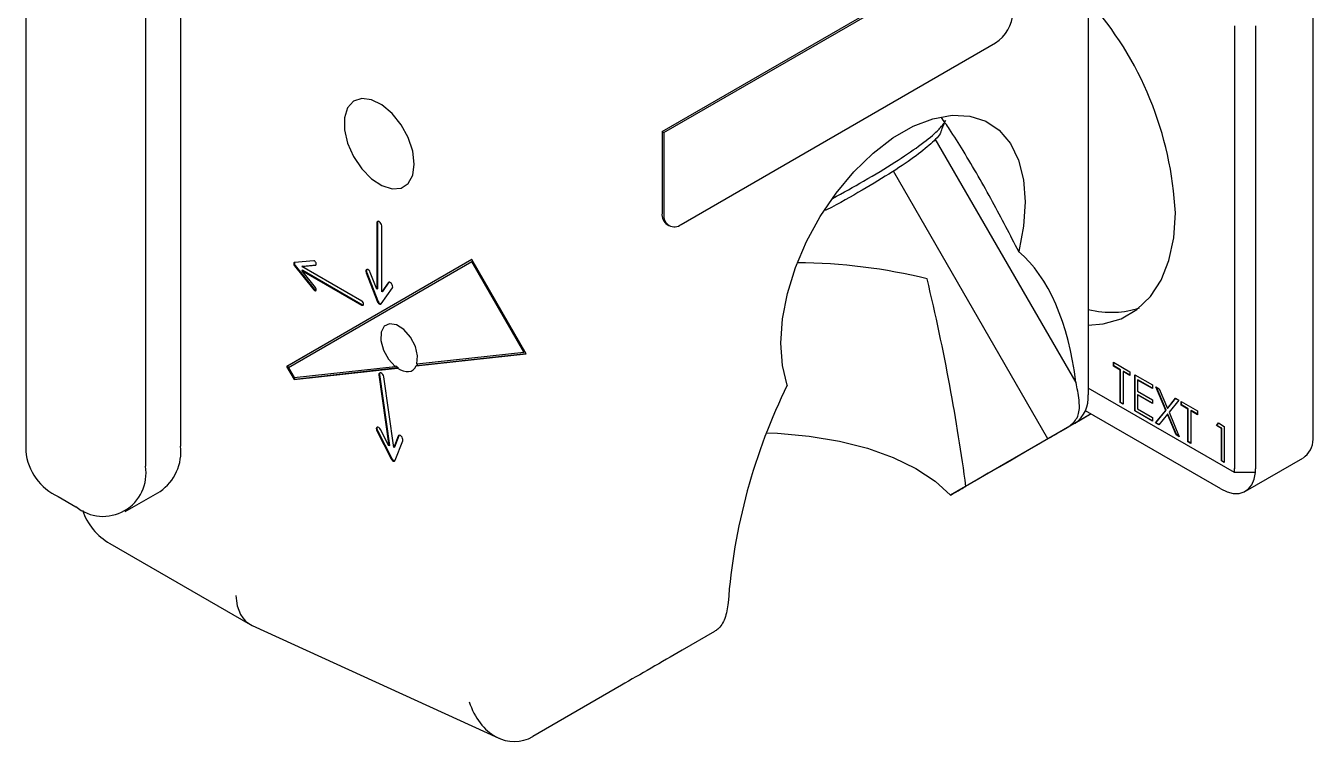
# Model space of a CAD drawing. Header units: inches. Extents: x 2.2 to 21.4, y 0.2 to 16.
# Drawn here: x 18.548 to 21.155, y 12.495 to 13.947 of the extents above; entities that cross this region are included whole.
import ezdxf

# ---------------------------------------------------------------- set-up
doc = ezdxf.new("R2010")
doc.units = ezdxf.units.IN
doc.header["$MEASUREMENT"] = 0

msp = doc.modelspace()

# ---------------------------------------------------------------- linework, layer by layer
at = {"color": 7, "linetype": 'Continuous', "lineweight": 25}
for p, q in [((18.5478, 14.3923), (18.5478, 13.0858)), ((20.6991, 14.2002), (20.6991, 13.2)), ((19.8364, 13.7328), (20.5435, 14.141)), ((19.8399, 13.7307), (20.547, 14.1389)), ((18.8611, 14.076), (18.8611, 13.0961)), ((18.7904, 14.0351), (18.7904, 13.0553)), ((21.1552, 13.1179), (21.1552, 14.0144)), ((20.9961, 13.0505), (20.9961, 13.9471)), ((21.0385, 13.9471), (21.0385, 13.0505)), ((19.8753, 13.545), (20.5117, 13.9123)), ((19.8364, 13.7328), (19.8399, 13.7307)), ((19.8364, 13.7328), (19.8364, 13.5674)), ((19.8399, 13.7307), (19.8399, 13.5654)), ((20.6747, 13.2248), (20.3897, 13.7184)), ((20.6178, 13.1107), (20.3049, 13.6527)), ((19.2587, 13.5478), (19.2587, 13.414)), ((19.2601, 13.5486), (19.2601, 13.4148)), ((19.2686, 13.4083), (19.2686, 13.5421)), ((19.8468, 13.5445), (19.8503, 13.5425)), ((19.4511, 13.4736), (19.0761, 13.257)), ((19.4511, 13.4736), (19.0776, 13.2578)), ((19.4511, 13.469), (19.0801, 13.2547)), ((19.131, 13.4713), (19.0922, 13.4678)), ((19.0922, 13.4608), (19.131, 13.4125)), ((19.0936, 13.4616), (19.1324, 13.4133)), ((19.1071, 13.4597), (19.1345, 13.4622)), ((19.1086, 13.4606), (19.1071, 13.4597)), ((19.2283, 13.3898), (19.1071, 13.4597)), ((19.1086, 13.4606), (19.1358, 13.463)), ((19.5611, 13.2831), (19.4511, 13.4736)), ((19.4526, 13.4698), (19.4511, 13.469)), ((19.5566, 13.2864), (19.4511, 13.469)), ((19.558, 13.2872), (19.4526, 13.4698)), ((19.1086, 13.4524), (19.1071, 13.4516)), ((19.1345, 13.4175), (19.1071, 13.4516)), ((19.1071, 13.4516), (19.2283, 13.3816)), ((19.1086, 13.4524), (19.2297, 13.3824)), ((19.237, 13.4471), (19.2594, 13.3894)), ((19.2384, 13.4479), (19.2608, 13.3902)), ((19.2587, 13.414), (19.2455, 13.4479)), ((19.2833, 13.428), (19.2832, 13.4278)), ((19.2601, 13.4148), (19.2587, 13.414)), ((19.2679, 13.3845), (19.2903, 13.4163)), ((19.2818, 13.427), (19.2686, 13.4083)), ((19.27, 13.4091), (19.2686, 13.4083)), ((19.2832, 13.4278), (19.27, 13.4091)), ((19.3386, 13.2584), (19.5611, 13.2831)), ((19.34, 13.2592), (19.5608, 13.2837)), ((19.3401, 13.2624), (19.5566, 13.2864)), ((19.558, 13.2872), (19.5566, 13.2864)), ((19.0776, 13.2578), (19.0761, 13.257)), ((19.0761, 13.257), (19.0911, 13.231)), ((19.0776, 13.2578), (19.0926, 13.2319)), ((19.0801, 13.2547), (19.0916, 13.2349)), ((19.0911, 13.231), (19.3005, 13.2542)), ((19.0916, 13.2349), (19.2961, 13.2575)), ((19.0926, 13.2319), (19.3019, 13.255)), ((19.2975, 13.2583), (19.2961, 13.2575)), ((19.3019, 13.255), (19.3005, 13.2542)), ((19.3386, 13.2584), (19.34, 13.2592)), ((20.7505, 13.2658), (20.7839, 13.2465)), ((20.7505, 13.2582), (20.7505, 13.2658)), ((20.7512, 13.2586), (20.7505, 13.2582)), ((20.7643, 13.2502), (20.7505, 13.2582)), ((20.7512, 13.2586), (20.7512, 13.2654)), ((20.7651, 13.2506), (20.7512, 13.2586)), ((20.7651, 13.2506), (20.7643, 13.2502)), ((20.7643, 13.1843), (20.7643, 13.2502)), ((20.7651, 13.1847), (20.7651, 13.2506)), ((20.7708, 13.2473), (20.7701, 13.2469)), ((20.7701, 13.2469), (20.7701, 13.181)), ((20.7839, 13.2389), (20.7701, 13.2469)), ((20.7839, 13.2397), (20.7708, 13.2473)), ((20.7839, 13.2465), (20.7839, 13.2389)), ((19.0926, 13.2319), (19.0911, 13.231)), ((19.2631, 13.2402), (19.2832, 13.0968)), ((19.2645, 13.241), (19.2846, 13.0976)), ((19.2929, 13.0931), (19.2728, 13.2365)), ((20.7937, 13.2408), (20.8296, 13.2201)), ((20.7937, 13.1673), (20.7937, 13.2408)), ((20.7944, 13.1677), (20.7944, 13.2404)), ((20.8001, 13.2304), (20.7994, 13.23)), ((20.7994, 13.23), (20.7994, 13.2074)), ((20.8296, 13.2125), (20.7994, 13.23)), ((20.8296, 13.2134), (20.8001, 13.2304)), ((20.8296, 13.2201), (20.8296, 13.2125)), ((20.9956, 13.0426), (20.6991, 13.2138)), ((20.7994, 13.2074), (20.8296, 13.1899)), ((20.8001, 13.2002), (20.7994, 13.1998)), ((20.7994, 13.1998), (20.7994, 13.1716)), ((20.8296, 13.1824), (20.7994, 13.1998)), ((20.8296, 13.1832), (20.8001, 13.2002)), ((20.8366, 13.2161), (20.8431, 13.2123)), ((20.8565, 13.1685), (20.8366, 13.2161)), ((20.8572, 13.169), (20.8377, 13.2154)), ((20.8431, 13.2123), (20.8598, 13.1726)), ((20.9678, 13.0097), (20.6937, 13.1679)), ((20.7651, 13.1847), (20.7643, 13.1843)), ((20.7701, 13.181), (20.7643, 13.1843)), ((20.7701, 13.1818), (20.7651, 13.1847)), ((20.7944, 13.1677), (20.7937, 13.1673)), ((20.8296, 13.1466), (20.7937, 13.1673)), ((20.8296, 13.1474), (20.7944, 13.1677)), ((20.7994, 13.1716), (20.8296, 13.1541)), ((20.8296, 13.1899), (20.8296, 13.1824)), ((20.8357, 13.1431), (20.8565, 13.1685)), ((20.8364, 13.1435), (20.8572, 13.169)), ((20.8572, 13.169), (20.8565, 13.1685)), ((20.8598, 13.1726), (20.8765, 13.193)), ((20.8605, 13.173), (20.8598, 13.1726)), ((20.8605, 13.173), (20.8767, 13.1929)), ((20.8831, 13.1892), (20.8631, 13.1647)), ((20.8765, 13.193), (20.8831, 13.1892)), ((20.8875, 13.1866), (20.921, 13.1673)), ((20.8875, 13.1791), (20.8875, 13.1866)), ((20.8883, 13.1795), (20.8875, 13.1791)), ((20.9014, 13.1711), (20.8875, 13.1791)), ((20.8883, 13.1795), (20.8883, 13.1862)), ((20.9021, 13.1715), (20.8883, 13.1795)), ((20.9021, 13.1715), (20.9014, 13.1711)), ((20.9014, 13.1051), (20.9014, 13.1711)), ((20.9021, 13.1056), (20.9021, 13.1715)), ((20.9078, 13.1682), (20.9071, 13.1678)), ((20.9071, 13.1678), (20.9071, 13.1018)), ((20.921, 13.1598), (20.9071, 13.1678)), ((20.921, 13.1606), (20.9078, 13.1682)), ((20.921, 13.1673), (20.921, 13.1598)), ((20.7053, 13.1612), (20.4205, 12.9968)), ((20.7052, 13.1612), (20.672, 13.142)), ((20.8296, 13.1541), (20.8296, 13.1466)), ((20.8364, 13.1435), (20.8357, 13.1431)), ((20.8423, 13.1393), (20.8357, 13.1431)), ((20.8428, 13.1398), (20.8364, 13.1435)), ((20.8598, 13.1607), (20.8423, 13.1393)), ((20.8605, 13.1611), (20.8598, 13.1607)), ((20.8773, 13.1191), (20.8598, 13.1607)), ((20.878, 13.1195), (20.8605, 13.1611)), ((20.8631, 13.1647), (20.8839, 13.1153)), ((20.9593, 13.1377), (20.9631, 13.143)), ((20.9601, 13.1381), (20.9634, 13.1429)), ((20.9631, 13.143), (20.9748, 13.1362)), ((19.2587, 13.1269), (19.2875, 13.0706)), ((19.2601, 13.1277), (19.2889, 13.0714)), ((19.2832, 13.0968), (19.2663, 13.1298)), ((19.3019, 13.1165), (19.2929, 13.0931)), ((19.3033, 13.1173), (19.2943, 13.094)), ((19.3039, 13.1182), (19.3033, 13.1173)), ((20.878, 13.1195), (20.8773, 13.1191)), ((20.8839, 13.1153), (20.8773, 13.1191)), ((20.8834, 13.1163), (20.878, 13.1195)), ((20.9601, 13.1381), (20.9593, 13.1377)), ((20.9691, 13.132), (20.9593, 13.1377)), ((20.9698, 13.1324), (20.9601, 13.1381)), ((20.9698, 13.1324), (20.9691, 13.132)), ((20.9691, 13.0661), (20.9691, 13.132)), ((20.9698, 13.0665), (20.9698, 13.1324)), ((20.9748, 13.1362), (20.9748, 13.0628)), ((19.2846, 13.0976), (19.2832, 13.0968)), ((19.2943, 13.094), (19.2929, 13.0931)), ((19.2959, 13.0675), (19.3112, 13.1072)), ((20.9021, 13.1056), (20.9014, 13.1051)), ((20.9071, 13.1018), (20.9014, 13.1051)), ((20.9071, 13.1027), (20.9021, 13.1056)), ((20.9698, 13.0665), (20.9691, 13.0661)), ((20.9748, 13.0628), (20.9691, 13.0661)), ((20.9748, 13.0636), (20.9698, 13.0665)), ((21.0178, 13.0047), (21.1344, 13.0721)), ((21.0381, 13.0425), (20.9956, 13.0426)), ((18.6137, 12.994), (18.649, 12.9736)), ((18.749, 12.9637), (18.8197, 13.0045)), ((18.7183, 12.8989), (19.0025, 12.7348)), ((19.0064, 12.7328), (19.5056, 12.5052)), ((19.9427, 12.721), (19.877, 12.6831)), ((19.754, 12.612), (19.5746, 12.5085))]:
    msp.add_line(p, q, dxfattribs=at)
at = {"color": 7, "linetype": 'Continuous', "lineweight": 25, "flags": 128}
for points in [[(19.3347, 13.6672), (19.3316, 13.6932), (19.3224, 13.7206), (19.308, 13.7468), (19.2896, 13.7697), (19.269, 13.787), (19.2478, 13.7974), (19.2281, 13.7998), (19.2116, 13.7941), (19.1996, 13.7808), (19.1934, 13.761), (19.1934, 13.7366), (19.1996, 13.7096), (19.2116, 13.6825), (19.2281, 13.6577), (19.2478, 13.6374), (19.269, 13.6234), (19.2896, 13.6169), (19.308, 13.6185), (19.3224, 13.6281), (19.3316, 13.6449), (19.3347, 13.6672)], [(20.09, 13.2195), (20.0801, 13.2595), (20.0768, 13.3046), (20.0803, 13.3536), (20.0904, 13.4051), (20.1068, 13.4577), (20.1292, 13.5101), (20.1569, 13.5607), (20.1891, 13.6083), (20.225, 13.6514), (20.2636, 13.689), (20.3039, 13.72), (20.3447, 13.7435), (20.385, 13.759), (20.4236, 13.766), (20.4595, 13.7644), (20.4918, 13.7541), (20.5194, 13.7354), (20.5418, 13.7089), (20.5583, 13.6752), (20.5684, 13.6354), (20.5718, 13.5904), (20.5685, 13.5415), (20.5586, 13.49)], [(20.6991, 13.3411), (20.7297, 13.3435), (20.766, 13.3539), (20.7981, 13.3724), (20.8253, 13.3987), (20.8471, 13.4321), (20.863, 13.4721), (20.8726, 13.5178), (20.8759, 13.5682)], [(19.2686, 13.5421), (19.2682, 13.5445), (19.2671, 13.547), (19.2655, 13.5491), (19.2636, 13.5507), (19.2618, 13.5513), (19.2601, 13.551), (19.2591, 13.5498), (19.2587, 13.5478)], [(19.2609, 13.5513), (19.2605, 13.5506), (19.2601, 13.5486)], [(19.0922, 13.4678), (19.0914, 13.4676), (19.0909, 13.4671), (19.0905, 13.4663), (19.0904, 13.4653), (19.0905, 13.4642), (19.0909, 13.463), (19.0914, 13.4618), (19.0922, 13.4608)], [(19.1345, 13.4622), (19.1355, 13.4626), (19.1361, 13.4637), (19.1362, 13.4653), (19.1358, 13.467), (19.1349, 13.4687), (19.1336, 13.4702), (19.1323, 13.4711), (19.131, 13.4713)], [(19.2455, 13.4479), (19.2443, 13.4503), (19.2425, 13.4523), (19.2406, 13.4536), (19.2388, 13.4539), (19.2373, 13.4533), (19.2365, 13.4518), (19.2364, 13.4496), (19.237, 13.4471)], [(19.2903, 13.4163), (19.2909, 13.4181), (19.2908, 13.4204), (19.29, 13.4229), (19.2885, 13.4252), (19.2867, 13.427), (19.2848, 13.4279), (19.283, 13.4279), (19.2818, 13.427)], [(19.131, 13.4125), (19.1323, 13.4112), (19.1336, 13.4106), (19.1349, 13.4105), (19.1358, 13.4112), (19.1362, 13.4125), (19.1361, 13.4141), (19.1355, 13.4159), (19.1345, 13.4175)], [(19.2283, 13.3816), (19.2296, 13.3812), (19.2308, 13.3814), (19.2316, 13.3823), (19.2318, 13.3837), (19.2316, 13.3854), (19.2308, 13.3872), (19.2296, 13.3887), (19.2283, 13.3898)], [(19.2297, 13.3824), (19.2311, 13.382), (19.2314, 13.382)], [(19.2594, 13.3894), (19.2601, 13.3878), (19.2612, 13.3863), (19.2624, 13.385), (19.2636, 13.3841), (19.2649, 13.3835), (19.2661, 13.3834), (19.2671, 13.3837), (19.2679, 13.3845)], [(19.2608, 13.3902), (19.2616, 13.3886), (19.2626, 13.3871), (19.2638, 13.3858), (19.2651, 13.3849), (19.2663, 13.3844), (19.2675, 13.3842), (19.2678, 13.3843)], [(19.3401, 13.2624), (19.3414, 13.2788), (19.3368, 13.2979), (19.327, 13.3165), (19.3137, 13.3319), (19.2988, 13.3416), (19.2847, 13.344), (19.2736, 13.3388), (19.2673, 13.3268), (19.2668, 13.3099), (19.2721, 13.2907), (19.2824, 13.2723), (19.2961, 13.2575)], [(19.3005, 13.2542), (19.3064, 13.2507), (19.3123, 13.2483), (19.3179, 13.2471), (19.3232, 13.247), (19.3281, 13.2482), (19.3323, 13.2505), (19.3358, 13.254), (19.3386, 13.2584)], [(19.2728, 13.2365), (19.2721, 13.239), (19.2708, 13.2414), (19.269, 13.2433), (19.2671, 13.2445), (19.2653, 13.2447), (19.2639, 13.244), (19.2631, 13.2424), (19.2631, 13.2402)], [(19.2652, 13.2447), (19.2645, 13.2432), (19.2645, 13.241)], [(19.2663, 13.1298), (19.2648, 13.1321), (19.2629, 13.1338), (19.261, 13.1347), (19.2593, 13.1346), (19.2581, 13.1335), (19.2575, 13.1317), (19.2578, 13.1293), (19.2587, 13.1269)], [(19.3112, 13.1072), (19.3115, 13.1093), (19.3111, 13.1117), (19.3099, 13.1141), (19.3083, 13.1163), (19.3064, 13.1177), (19.3045, 13.1183), (19.3029, 13.1178), (19.3019, 13.1165)], [(20.0475, 13.123), (20.07, 13.1221), (20.1343, 13.1165), (20.1955, 13.1064), (20.2525, 13.0919), (20.3044, 13.0734), (20.3503, 13.0511), (20.3892, 13.0254), (20.4205, 12.9968)], [(20.658, 13.1339), (20.6534, 13.1313), (20.6487, 13.1286), (20.6438, 13.1258), (20.6389, 13.1229), (20.6338, 13.12), (20.6285, 13.117), (20.6232, 13.1139), (20.6178, 13.1107)], [(20.6178, 13.1107), (20.5997, 13.1003), (20.5808, 13.0894), (20.561, 13.0779), (20.5404, 13.066), (20.5191, 13.0537), (20.4971, 13.0411), (20.4746, 13.0281), (20.4516, 13.0148)], [(19.2875, 13.0706), (19.2884, 13.0691), (19.2896, 13.0677), (19.2908, 13.0667), (19.2921, 13.066), (19.2934, 13.0657), (19.2944, 13.0659), (19.2953, 13.0665), (19.2959, 13.0675)], [(20.9678, 13.0097), (20.9807, 13.0036), (20.9932, 13.0005), (21.0048, 13.0004), (21.0152, 13.0034), (21.024, 13.0094), (21.0309, 13.0181), (21.0357, 13.0293), (21.0381, 13.0425)]]:
    msp.add_lwpolyline(points, dxfattribs=at)
at = {"color": 7, "linetype": 'Continuous', "lineweight": 25}
for centre, radius, start, end in [((20.1786, 13.5342), 0.6981, 2.7928, 41.7902), ((20.4703, 13.9771), 0.0768, 302.6055, 357.3945), ((19.8602, 13.5644), 0.024, 172.7442, 235.9436), ((19.8615, 13.5619), 0.0218, 170.786, 309.2033), ((19.0978, 13.4658), 0.00595, 159.5051, 224.5829), ((19.2437, 13.4508), 0.00601, 149.0576, 207.9982), ((19.1361, 13.4158), 0.00449, 212.7927, 265.979), ((19.3369, 13.306), 0.0618, 230.4362, 235.5418), ((19.3144, 13.2712), 0.0283, 334.9623, 343.5608), ((20.6365, 13.1938), 0.0629, 305.698, 5.6204), ((19.2653, 13.1314), 0.0064, 149.5249, 216.0732), ((21.0679, 13.1178), 0.0873, 354.8344, 0.067), ((18.766, 13.084), 0.0959, 304.0564, 7.2558), ((21.1088, 13.1103), 0.046, 303.8866, 359.5267), ((18.6604, 13.0971), 0.1132, 185.6948, 245.6253), ((19.2957, 13.0738), 0.00726, 199.2091, 267.3185), ((18.7042, 13.0413), 0.0873, 230.7967, 9.214), ((20.937, 13.0504), 0.059, 352.4789, 0.1414), ((20.9512, 13.0504), 0.0873, 354.8344, 0.067), ((18.7808, 13.0071), 0.125, 198.9553, 240.0027)]:
    msp.add_arc(centre, radius, start, end, dxfattribs=at)
for centre, major_axis, ratio, start_param, end_param in [((20.3243, 12.9162), (0.1638, 0.6114), 0.517638, 5.373732, 6.043478), ((20.1749, 13.175), (0.5783, -0.0495), 0.498539, 1.263884, 1.724884), ((19.8923, 13.6645), (-0.4369, 1.3881), 0.276561, 4.140437, 4.460002), ((20.5876, 13.7692), (-0.2417, 0.3799), 0.546414, 2.637622, 3.022662), ((20.3243, 12.9162), (0.1638, 0.6114), 0.517638, 1.194871, 1.932291), ((20.4728, 13.0019), (0.0975, 0.364), 0.517638, 5.385808, 5.501994), ((19.9724, 12.7381), (0.4818, 0.2782), 0.00007, 5.90705, 6.178219), ((19.0617, 12.845), (0.0573, 0.1112), 0.606756, 2.327039, 3.170667), ((19.9724, 12.7381), (0.4818, 0.2782), 0.00007, 1.769988, 2.041157), ((19.5342, 12.6295), (-0.0063, 0.1313), 0.738687, 1.934323, 3.50512)]:
    msp.add_ellipse(centre, major_axis=major_axis, ratio=ratio, start_param=start_param, end_param=end_param, dxfattribs=at)
for points, knots in [([(20.1816, 13.5976), (20.2032, 13.6094), (20.2501, 13.6351), (20.3091, 13.671), (20.3591, 13.7048), (20.3861, 13.7266), (20.3997, 13.74), (20.4057, 13.7473), (20.41, 13.7529), (20.41, 13.755), (20.41, 13.7556)], [0, 0, 0, 0, 0.169887, 0.369384, 0.56327, 0.764482, 0.833309, 0.902972, 0.973476, 1, 1, 1, 1]), ([(20.5586, 13.49), (20.5414, 13.5236), (20.5153, 13.5744), (20.4768, 13.6429), (20.4476, 13.6922), (20.4224, 13.7329), (20.4072, 13.7543), (20.4015, 13.7623)], [0, 0, 0, 0, 0.362278, 0.548212, 0.736546, 0.900911, 1, 1, 1, 1]), ([(20.4017, 13.7339), (20.4032, 13.7376), (20.4063, 13.7449), (20.4093, 13.7523), (20.4108, 13.756)], [0, 0, 0, 0, 0.500019, 1, 1, 1, 1]), ([(20.4009, 13.7335), (20.4009, 13.733), (20.4012, 13.7282), (20.3858, 13.712), (20.3535, 13.6851), (20.3051, 13.652), (20.2428, 13.6146), (20.1953, 13.5876), (20.1677, 13.5734), (20.1667, 13.5729)], [0, 0, 0, 0, 0.021322, 0.21623, 0.410777, 0.604912, 0.798944, 0.992895, 1, 1, 1, 1]), ([(20.658, 13.1339), (20.6645, 13.1391), (20.6776, 13.1495), (20.6825, 13.1704), (20.6813, 13.1847), (20.6809, 13.1894)], [0, 0, 0, 0, 0.402009, 0.803637, 1, 1, 1, 1]), ([(19.9703, 12.7793), (19.9686, 12.768), (19.9652, 12.7456), (19.9532, 12.7281), (19.9448, 12.7225), (19.9427, 12.721)], [0, 0, 0, 0, 0.425216, 0.850713, 1, 1, 1, 1])]:
    msp.add_open_spline(points, degree=3, knots=knots, dxfattribs=at)

doc.saveas('drawing.dxf')
